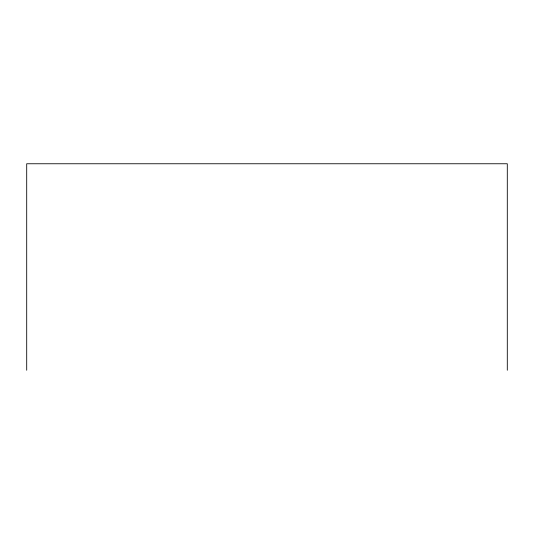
<?xml version="1.0" encoding="UTF-8"?>
<svg xmlns="http://www.w3.org/2000/svg" width="534" height="534" viewBox="0 0 534 534"><rect width="100%" height="100%" fill="white"/><g stroke="black" fill="none" stroke-linecap="round" stroke-linejoin="round"><path stroke-width="0.8" d="M507.3 370.242L507.3 163.758L26.7 163.758L26.7 370.242"/></g></svg>
